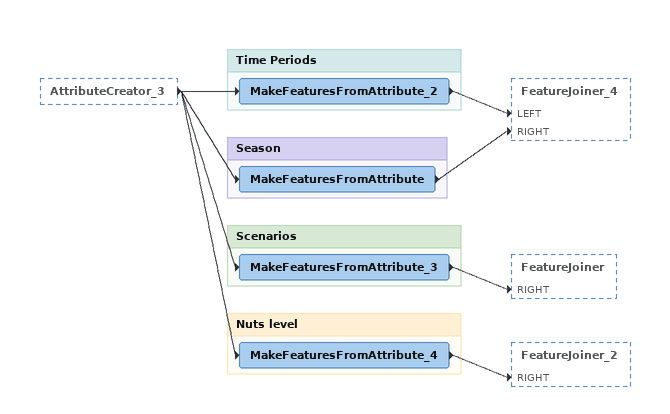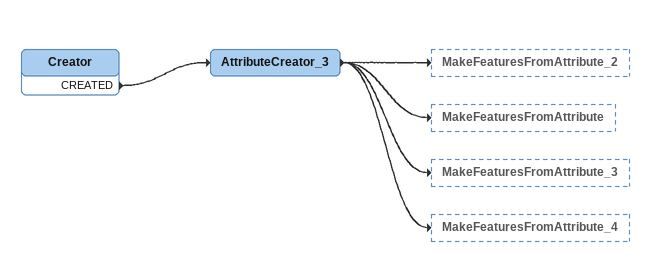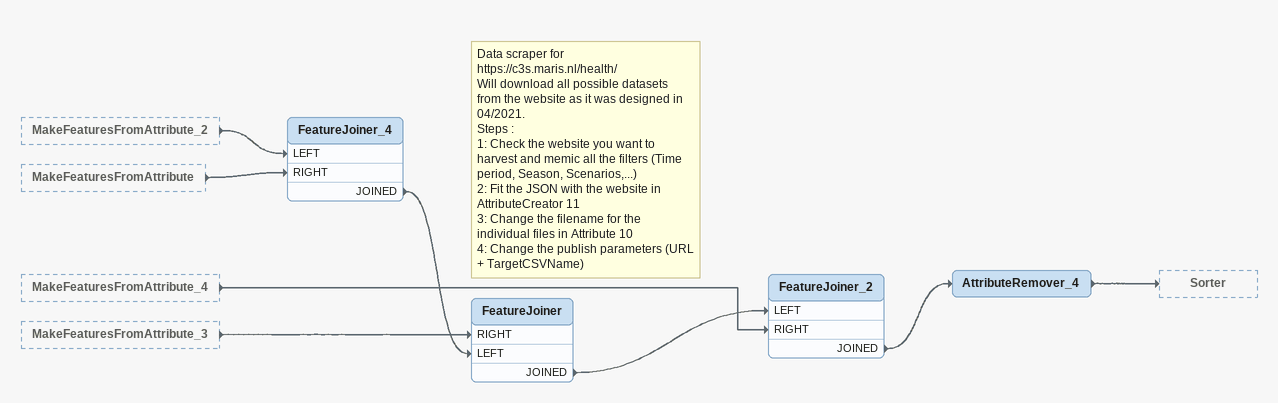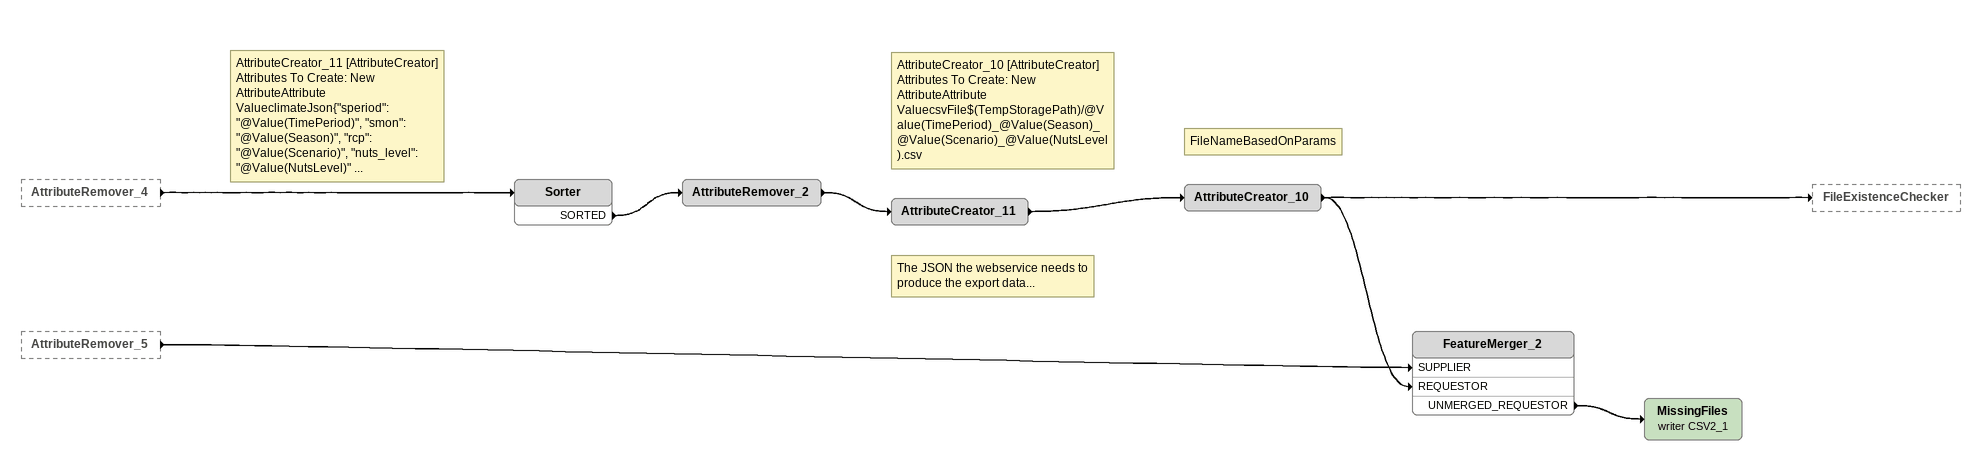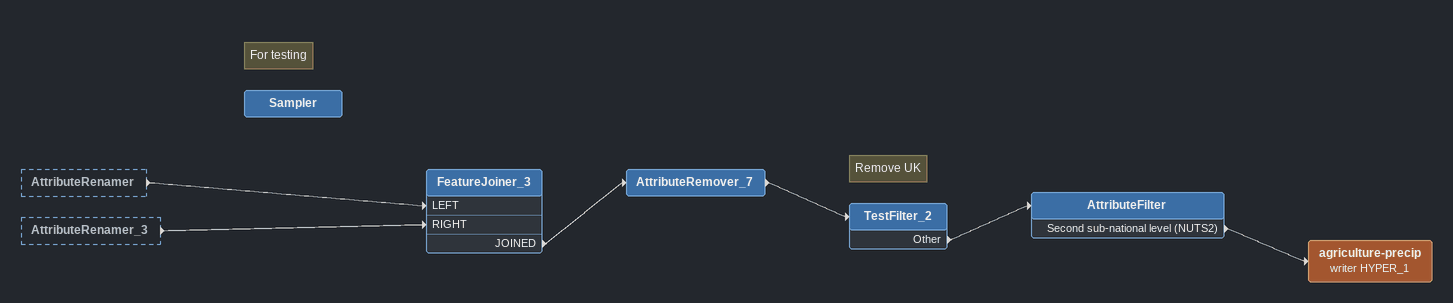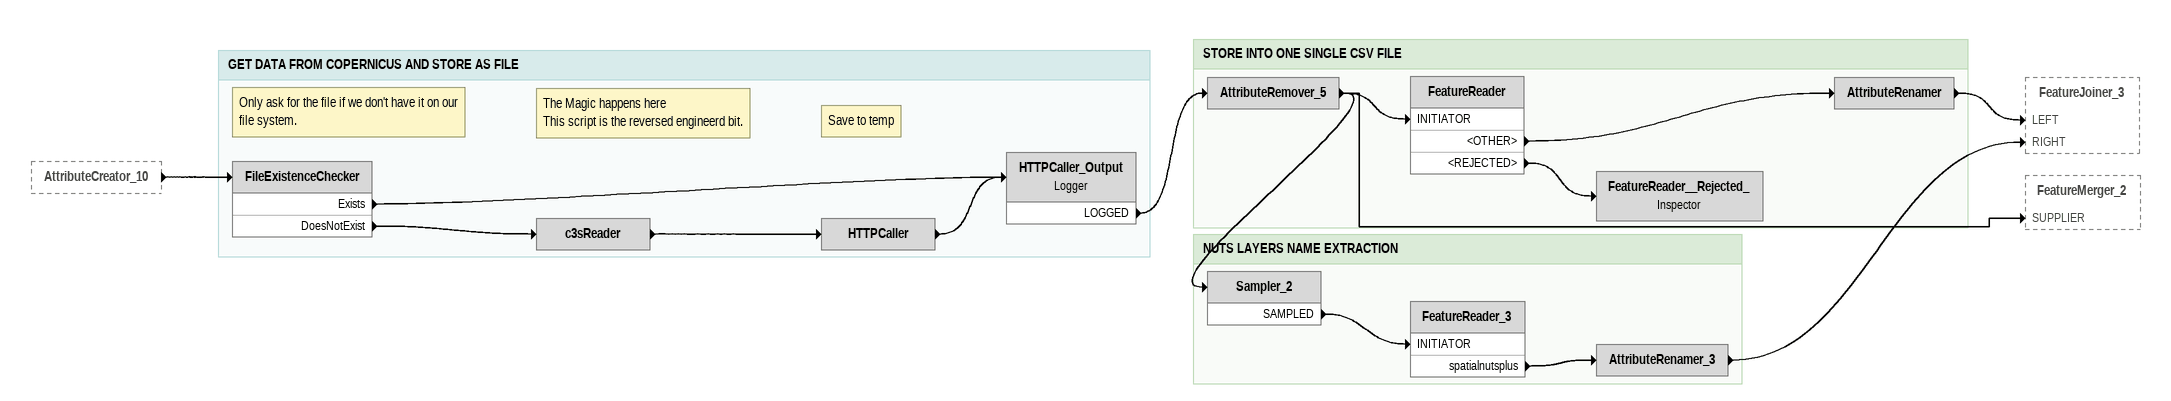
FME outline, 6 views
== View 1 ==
AttributeCreator_3 [outside]
    -> MakeFeaturesFromAttribute_2
    -> MakeFeaturesFromAttribute
    -> MakeFeaturesFromAttribute_3
    -> MakeFeaturesFromAttribute_4

Bookmark: Time Periods
MakeFeaturesFromAttribute_2
    -> FeatureJoiner_4 [LEFT]

Bookmark: Season
MakeFeaturesFromAttribute
    -> FeatureJoiner_4 [RIGHT]

Bookmark: Scenarios
MakeFeaturesFromAttribute_3
    -> FeatureJoiner [RIGHT]

Bookmark: Nuts level
MakeFeaturesFromAttribute_4
    -> FeatureJoiner_2 [RIGHT]

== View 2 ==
Creator
    CREATED -> AttributeCreator_3
AttributeCreator_3
    -> MakeFeaturesFromAttribute_2
    -> MakeFeaturesFromAttribute
    -> MakeFeaturesFromAttribute_3
    -> MakeFeaturesFromAttribute_4

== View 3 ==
MakeFeaturesFromAttribute_2 [outside]
    -> FeatureJoiner_4 [LEFT]
MakeFeaturesFromAttribute [outside]
    -> FeatureJoiner_4 [RIGHT]
MakeFeaturesFromAttribute_4 [outside]
    -> FeatureJoiner_2 [RIGHT]
MakeFeaturesFromAttribute_3 [outside]
    -> FeatureJoiner [RIGHT]
Note: Data scraper for https://c3s.maris.nl/health/ / Will download all possible datasets from the website as it was designed in 04/2021. / Steps : / 1: Check the website you want to harvest and memic all the filters (Time period, Season, Scenarios,...) / 2: Fit the JSON with the website in AttributeCreator 11 / 3: Change the filename for the individual files in Attribute 10 / 4: Change the publish parameters (URL + TargetCSVName)
FeatureJoiner_4
    JOINED -> FeatureJoiner [LEFT]
FeatureJoiner
    JOINED -> FeatureJoiner_2 [LEFT]
FeatureJoiner_2
    JOINED -> AttributeRemover_4
AttributeRemover_4
    -> Sorter

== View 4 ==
AttributeRemover_4 [outside]
    -> Sorter
AttributeRemover_5 [outside]
    -> FeatureMerger_2 [SUPPLIER]
Sorter
    SORTED -> AttributeRemover_2
AttributeRemover_2
    -> AttributeCreator_11
Note: AttributeCreator_11 [AttributeCreator] / Attributes To Create: New AttributeAttribute ValueclimateJson{"speriod": "@Value(TimePeriod)", "smon": "@Value(Season)", "rcp": "@Value(Scenario)", "nuts_level": "@Value(NutsLevel)" ...
Note: The JSON the webservice needs to produce the export data...
AttributeCreator_11
    -> AttributeCreator_10
Note: AttributeCreator_10 [AttributeCreator] / Attributes To Create: New AttributeAttribute ValuecsvFile$(TempStoragePath)/@Value(TimePeriod)_@Value(Season)_@Value(Scenario)_@Value(NutsLevel).csv
Note: FileNameBasedOnParams
AttributeCreator_10
    -> FileExistenceChecker
    -> FeatureMerger_2 [REQUESTOR]
FeatureMerger_2
    UNMERGED_REQUESTOR -> MissingFiles (writer CSV2_1)
MissingFiles (writer CSV2_1)

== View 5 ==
AttributeRenamer [outside]
    -> FeatureJoiner_3 [LEFT]
AttributeRenamer_3 [outside]
    -> FeatureJoiner_3 [RIGHT]
FeatureJoiner_3
    JOINED -> AttributeRemover_7
AttributeRemover_7
    -> TestFilter_2
Note: Remove UK
TestFilter_2
    Other -> AttributeFilter
AttributeFilter
    Second sub-national level (NUTS2) -> agriculture-precip (writer HYPER_1)
agriculture-precip (writer HYPER_1)
Note: For testing
Sampler

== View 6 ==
AttributeCreator_10 [outside]
    -> FileExistenceChecker

Bookmark: GET DATA FROM COPERNICUS AND STORE AS FILE
Note: Only ask for the file if we don't have it on our file system.
FileExistenceChecker
    Exists -> HTTPCaller_Output
    DoesNotExist -> c3sReader
Note: The Magic happens here / This script is the reversed engineerd bit.
c3sReader
    -> HTTPCaller
Note: Save to temp
HTTPCaller
    -> HTTPCaller_Output
HTTPCaller_Output: Logger
    LOGGED -> AttributeRemover_5

Bookmark: STORE INTO ONE SINGLE CSV FILE
AttributeRemover_5
    -> FeatureReader [INITIATOR]
    -> Sampler_2
    -> FeatureMerger_2 [SUPPLIER]
FeatureReader
    <OTHER> -> AttributeRenamer
    <REJECTED> -> FeatureReader__Rejected_
AttributeRenamer
    -> FeatureJoiner_3 [LEFT]
FeatureReader__Rejected_: Inspector

Bookmark: NUTS LAYERS NAME EXTRACTION
Sampler_2
    SAMPLED -> FeatureReader_3 [INITIATOR]
FeatureReader_3
    spatialnutsplus -> AttributeRenamer_3
AttributeRenamer_3
    -> FeatureJoiner_3 [RIGHT]
